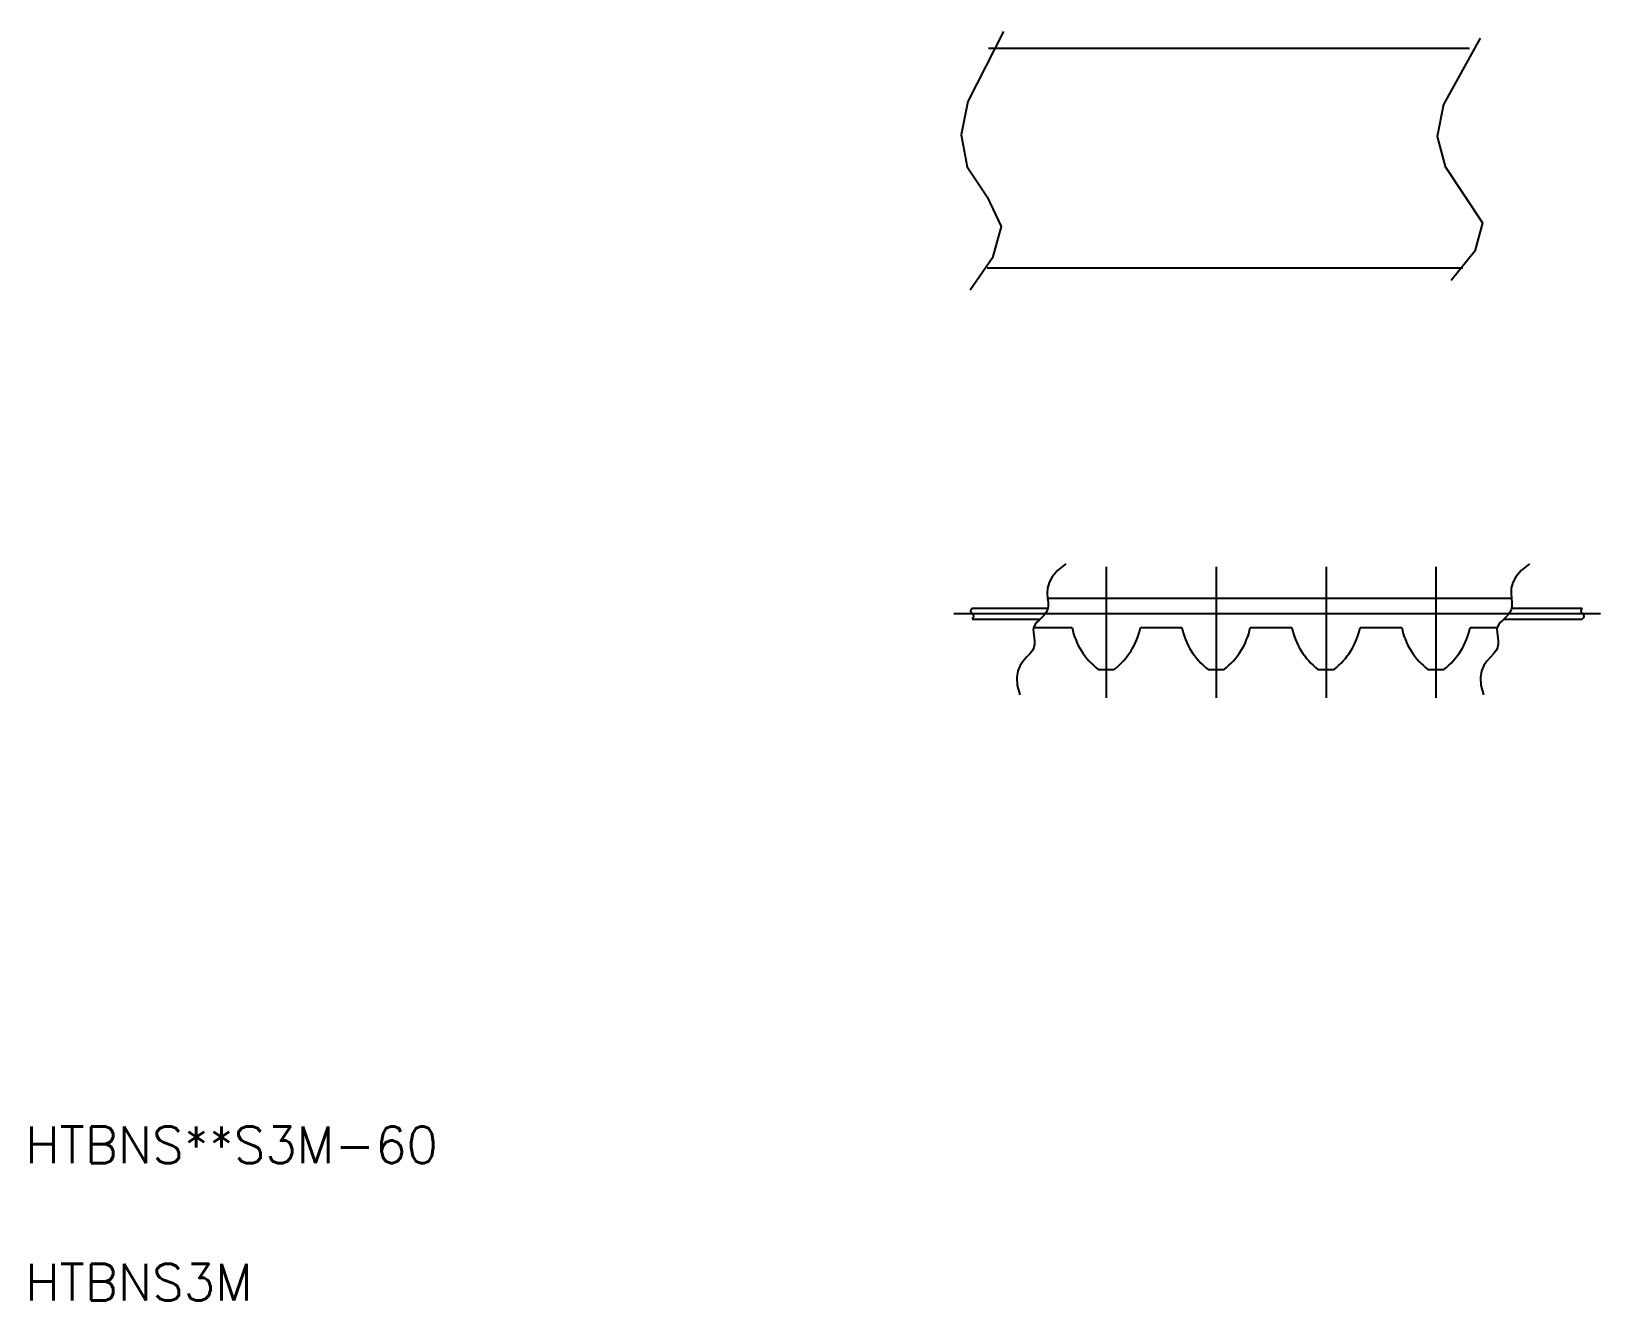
# Model space of a CAD drawing. Extents: x 2.7 to 45.5, y 2.5 to 37.1.
import ezdxf

# ---------------------------------------------------------------- set-up
doc = ezdxf.new("R2010")
doc.units = 0
doc.linetypes.add('CENTER', pattern=[50.8, 31.75, -6.35, 6.35, -6.35])
doc.layers.get('0').update_dxf_attribs({"linetype": 'CONTINUOUS'})
doc.layers.add('CENTER', color=1, linetype='CENTER')
doc.styles.get("Standard").update_dxf_attribs({"font": 'txt', "bigfont": 'BIGFONT'})

msp = doc.modelspace()

# ---------------------------------------------------------------- linework, layer by layer
at = {"color": 7, "linetype": 'CONTINUOUS'}
for p, q in [((28.801, 36.683), (41.925, 36.683)), ((28.76, 30.683), (41.745, 30.683)), ((30.413, 21.668), (43.071, 21.668)), ((33.577, 21.668), (33.577, 21.668)), ((36.742, 21.668), (36.742, 21.668)), ((28.348, 21.399), (30.417, 21.399)), ((28.348, 21.099), (30.21, 21.099)), ((42.868, 21.099), (45.007, 21.099)), ((43.075, 21.399), (45.007, 21.399)), ((30.03, 20.868), (31.078, 20.868)), ((32.945, 20.868), (33.511, 20.868)), ((33.511, 20.868), (34.078, 20.868)), ((35.945, 20.868), (36.511, 20.868)), ((36.511, 20.868), (37.078, 20.868)), ((38.945, 20.868), (39.511, 20.868)), ((39.511, 20.868), (40.078, 20.868)), ((41.945, 20.868), (42.688, 20.868)), ((31.79, 19.728), (32.232, 19.728)), ((34.79, 19.728), (35.232, 19.728)), ((37.79, 19.728), (38.232, 19.728)), ((40.79, 19.728), (41.232, 19.728))]:
    msp.add_line(p, q, dxfattribs=at)
at = {"color": 3, "linetype": 'CONTINUOUS', "flags": 128}
for points in [[(29.205, 37.139), (28.234, 35.229), (28.048, 34.313), (28.219, 33.444), (28.764, 32.627), (29.145, 31.814), (28.905, 30.958), (28.297, 30.075)], [(42.217, 36.95), (41.22, 35.141), (41.048, 34.274), (41.268, 33.452), (42.284, 31.917), (42.07, 31.137), (41.423, 30.34)]]:
    msp.add_lwpolyline(points, dxfattribs=at)
at = {"color": 3, "linetype": 'CONTINUOUS'}
for points in [[(30.906, 22.606), (30.683, 22.428), (30.536, 22.257), (30.45, 22.095), (30.41, 21.942), (30.403, 21.799), (30.413, 21.668), (30.425, 21.549), (30.427, 21.442), (30.405, 21.35), (30.364, 21.269), (30.308, 21.197), (30.245, 21.132), (30.18, 21.071), (30.119, 21.012), (30.068, 20.951), (30.034, 20.888), (30.02, 20.818), (30.022, 20.744), (30.033, 20.665), (30.046, 20.584), (30.056, 20.499), (30.055, 20.413), (30.037, 20.326), (29.995, 20.239), (29.925, 20.152), (29.838, 20.059), (29.746, 19.955), (29.662, 19.833), (29.598, 19.686), (29.567, 19.509), (29.581, 19.295), (29.654, 19.037)], [(43.565, 22.606), (43.342, 22.428), (43.195, 22.257), (43.108, 22.095), (43.069, 21.942), (43.061, 21.799), (43.071, 21.668), (43.084, 21.549), (43.085, 21.442), (43.064, 21.35), (43.022, 21.269), (42.967, 21.197), (42.904, 21.132), (42.839, 21.071), (42.778, 21.012), (42.727, 20.951), (42.692, 20.888), (42.678, 20.818), (42.68, 20.744), (42.691, 20.665), (42.705, 20.584), (42.714, 20.499), (42.713, 20.413), (42.695, 20.326), (42.653, 20.239), (42.584, 20.152), (42.497, 20.059), (42.405, 19.955), (42.321, 19.833), (42.256, 19.686), (42.225, 19.509), (42.24, 19.295), (42.312, 19.037)], [(28.348, 21.399), (28.327, 21.371), (28.314, 21.347), (28.308, 21.326), (28.309, 21.307), (28.315, 21.291), (28.324, 21.276), (28.335, 21.262), (28.348, 21.249), (28.361, 21.236), (28.373, 21.222), (28.382, 21.207), (28.388, 21.191), (28.388, 21.172), (28.383, 21.151), (28.37, 21.127), (28.348, 21.099)], [(45.007, 21.399), (44.985, 21.371), (44.973, 21.347), (44.967, 21.326), (44.968, 21.307), (44.973, 21.291), (44.982, 21.276), (44.994, 21.262), (45.007, 21.249), (45.02, 21.236), (45.032, 21.222), (45.041, 21.207), (45.046, 21.191), (45.047, 21.172), (45.041, 21.151), (45.029, 21.127), (45.007, 21.099)]]:
    msp.add_lwpolyline(points, dxfattribs=at)
at = {"color": 7, "linetype": 'CONTINUOUS'}
for centre, start, end in [((32.986, 21.268), 191.8297, 232.238), ((31.036, 21.268), 307.762, 348.1703), ((35.986, 21.268), 191.8297, 232.238), ((34.036, 21.268), 307.762, 348.1703), ((38.986, 21.268), 191.8297, 232.238), ((37.036, 21.268), 307.762, 348.1703), ((41.986, 21.268), 191.8297, 232.238), ((40.036, 21.268), 307.762, 348.1703)]:
    msp.add_arc(centre, 1.95, start, end, dxfattribs=at)
at = {"layer": 'CENTER', "color": 1, "linetype": 'CENTER'}
for p, q in [((32.011, 22.529), (32.011, 18.952)), ((35.011, 22.529), (35.011, 18.952)), ((38.011, 22.529), (38.011, 18.952)), ((41.011, 22.529), (41.011, 18.952)), ((27.848, 21.249), (45.507, 21.249))]:
    msp.add_line(p, q, dxfattribs=at)

# ---------------------------------------------------------------- texts
at = {"color": 7, "linetype": 'CONTINUOUS'}
for s, p in [('HTBNS**S3M-60', (2.5, 6.25)), ('HTBNS3M', (2.5, 2.5))]:
    msp.add_text(s, height=1, dxfattribs=at).set_placement(p)

doc.saveas('drawing.dxf')
